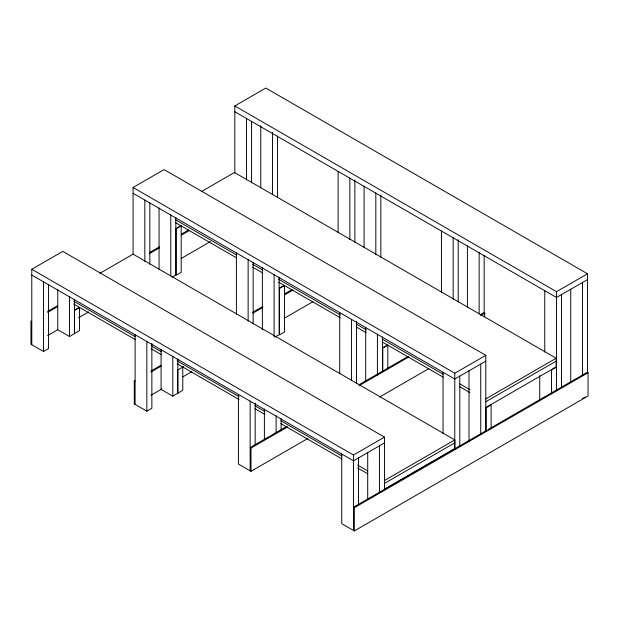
<?xml version="1.0" encoding="UTF-8"?>
<svg xmlns="http://www.w3.org/2000/svg" width="619" height="619" viewBox="0 0 619 619"><rect width="100%" height="100%" fill="white"/><g stroke="black" fill="none" stroke-linecap="round" stroke-linejoin="round"><path stroke-width="0.93" d="M234.81 173.158L234.81 105.95L265.806 88.053L587.516 273.791L587.516 279.602L556.489 297.476L234.81 111.753M133.085 254.571L133.085 187.495L164.081 169.598L485.799 355.337L485.76 431.017M31.786 344.744L31.786 269.28L62.79 251.384L384.5 437.13L384.469 489.668M201.337 191.619L234.462 172.5L556.172 358.239L556.141 366.928L485.76 407.557M175.811 228.612L180.779 225.742M99.968 273.288L133.085 254.169L454.795 439.908L454.826 448.628L384.391 489.304M47.648 311.403L57.66 305.616M149.488 252.598L159.509 246.819M181.212 234.284L188.725 229.951M47.648 312.363L57.668 306.583M149.496 253.566L159.516 247.786M181.22 235.251L189.569 230.43M74.497 310.305L79.464 307.442L79.464 330.67L69.49 336.519L57.76 329.749L57.76 289.669M79.464 307.45L74.442 310.351L74.442 333.571L74.512 299.263M47.648 335.583L57.668 329.803M78.536 317.748L88.556 311.968M181.22 258.471L210.437 241.603M172.221 277.119L175.811 275.045L175.811 217.602M31.786 321.524L30.95 321.037L30.95 344.257L43.516 351.515L48.545 348.613L48.545 284.686M279.13 288.261L284.098 285.39M150.966 371.052L160.979 365.264M252.807 312.247L262.827 306.467M284.531 293.932L292.044 289.599M150.966 372.019L160.986 366.231M252.815 313.214L262.827 307.434M284.531 294.899L292.88 290.079M183.611 366.61L177.754 370.007L177.754 393.22M150.966 395.232L161.822 388.964M182.69 376.917L191.875 371.617M284.531 318.12L312.92 301.732M135.104 381.172L134.269 380.693L134.269 403.905L146.835 411.163L151.864 408.261L151.864 343.375M161.079 349.325L161.079 389.397L172.802 396.168L182.783 390.318L182.783 367.106M274.821 337.185L279.13 334.693L279.13 277.25M382.449 347.909L387.417 345.038M286.93 426.259L250.153 447.591L250.989 448.079L287.719 426.87M358.672 384.941L407.929 356.505M480.553 314.568L483.06 313.121M359.515 385.42L408.764 356.985M480.561 315.535L484.731 313.129L484.731 316.843M556.489 390.821L556.52 291.688L587.516 273.791M238.423 394.388L238.423 464.041L250.989 471.299L307.751 438.523M379.548 397.073L428.805 368.638M133.085 187.495L454.795 373.234L485.799 355.337M485.799 361.14L454.764 379.021L133.085 193.298M353.464 530.46L353.503 455.027L384.5 437.13M353.464 460.807L384.5 442.933M485.799 398.868L556.172 358.239M485.76 401.754L556.172 361.14M556.489 367.129L551.459 370.03L551.459 393.723M384.422 480.537L454.795 439.908M384.422 483.439L454.826 442.817M486.201 430.607L353.464 507.247L354.308 507.727L588.05 372.777L588.05 395.998L354.308 530.947L341.742 523.689L341.742 454.036M487.873 429.648L587.214 372.29L588.05 372.777M582.456 398.574L585.334 396.911M234.81 105.95L556.52 291.688M483.896 312.641L484.731 313.129M175.781 219.884L236.783 255.105M252.66 264.267L262.688 270.062M278.565 279.223L340.396 314.924M356.273 324.093L366.301 329.881M382.178 339.05L443.181 374.263M459.894 383.912L469.922 389.707M175.781 222.786L236.783 258.007M252.66 267.176L262.688 272.964M278.565 282.125L340.396 317.826M356.273 326.994L366.301 332.782M382.178 341.951L443.181 377.172M459.894 386.821L469.922 392.608M31.786 269.28L353.503 455.027M31.786 275.091L353.503 460.83M73.576 301.074L135.406 336.775M151.284 345.936L161.311 351.731M177.189 360.892L239.027 396.593M254.904 405.762L264.932 411.55M280.809 420.719L341.804 455.932M357.681 465.101L367.709 470.889M73.576 303.975L135.406 339.676M151.284 348.845L161.311 354.633M177.189 363.794L239.027 399.495M254.904 408.664L264.932 414.451M280.809 423.62L341.804 458.841M357.681 468.003L367.709 473.79M587.485 279.579L587.485 372.646M582.456 282.481L582.456 375.547M570.733 289.143L570.733 382.202M561.51 294.574L561.51 387.633M544.759 290.706L544.759 352.11M539.729 375.578L539.729 400.222M491.138 428.549L491.138 404.857L486.116 407.759L486.116 431.451M484.166 255.43L484.166 313.949M480.739 364.026L480.739 433.919M479.145 252.575L479.145 313.98M469.009 370.657L469.009 441.509M467.415 245.805L467.415 307.202M459.793 376.12L459.793 446.013M458.199 239.723L458.199 302.08M454.795 373.234L454.764 448.914M453.17 237.828L453.17 299.232M443.034 372.251L443.034 433.524M441.44 231.057L441.44 292.454M387.819 368.901L387.819 345.209L382.797 348.11L382.797 371.802M382.449 336.898L382.449 371.369M380.855 194.823L380.855 257.179M379.439 445.812L379.439 492.569M377.42 334.059L377.42 375.222M375.826 192.927L375.826 254.324M367.709 452.404L367.709 499.154M365.69 327.281L365.69 380.902M364.096 186.149L364.096 247.554M358.494 457.905L358.494 504.663M356.474 321.253L356.474 383.486M354.88 180.075L354.88 242.431M354.308 507.727L354.308 530.947M351.445 319.373L351.445 380.646M349.851 178.179L349.851 239.576M339.715 312.595L339.715 373.876M338.121 171.409L338.121 232.806M281.15 418.568L281.15 430.971M277.536 136.126L277.536 197.531M276.12 415.744L276.12 432.921M274.101 274.403L274.101 336.643M272.507 132.319L272.507 194.675M264.39 408.973L264.39 439.505M262.371 267.632L262.371 329.865M260.777 125.541L260.777 187.905M255.175 403.031L255.175 445.007M253.156 262.564L253.156 323.838M251.562 121.386L251.562 182.783M250.989 448.079L250.989 471.299M250.153 401.158L250.153 470.811M248.134 259.717L248.134 320.998M246.54 118.531L246.54 179.928M236.404 252.947L236.404 314.228M177.831 358.919L177.831 393.266M172.802 356.095L172.802 396.168M170.782 214.754L170.782 276.035M159.06 207.984L159.06 269.257M149.844 202.916L149.844 264.189M146.835 341.51L146.835 411.163M144.815 200.069L144.815 261.35M135.104 334.74L135.104 404.393M69.49 296.447L69.49 336.519M43.516 281.862L43.516 351.515M181.189 225.912L176.16 228.813L176.16 275.246L181.189 272.345L181.189 225.912M284.508 285.56L279.478 288.462L279.478 334.894L284.508 331.993L284.508 285.56"/></g></svg>
